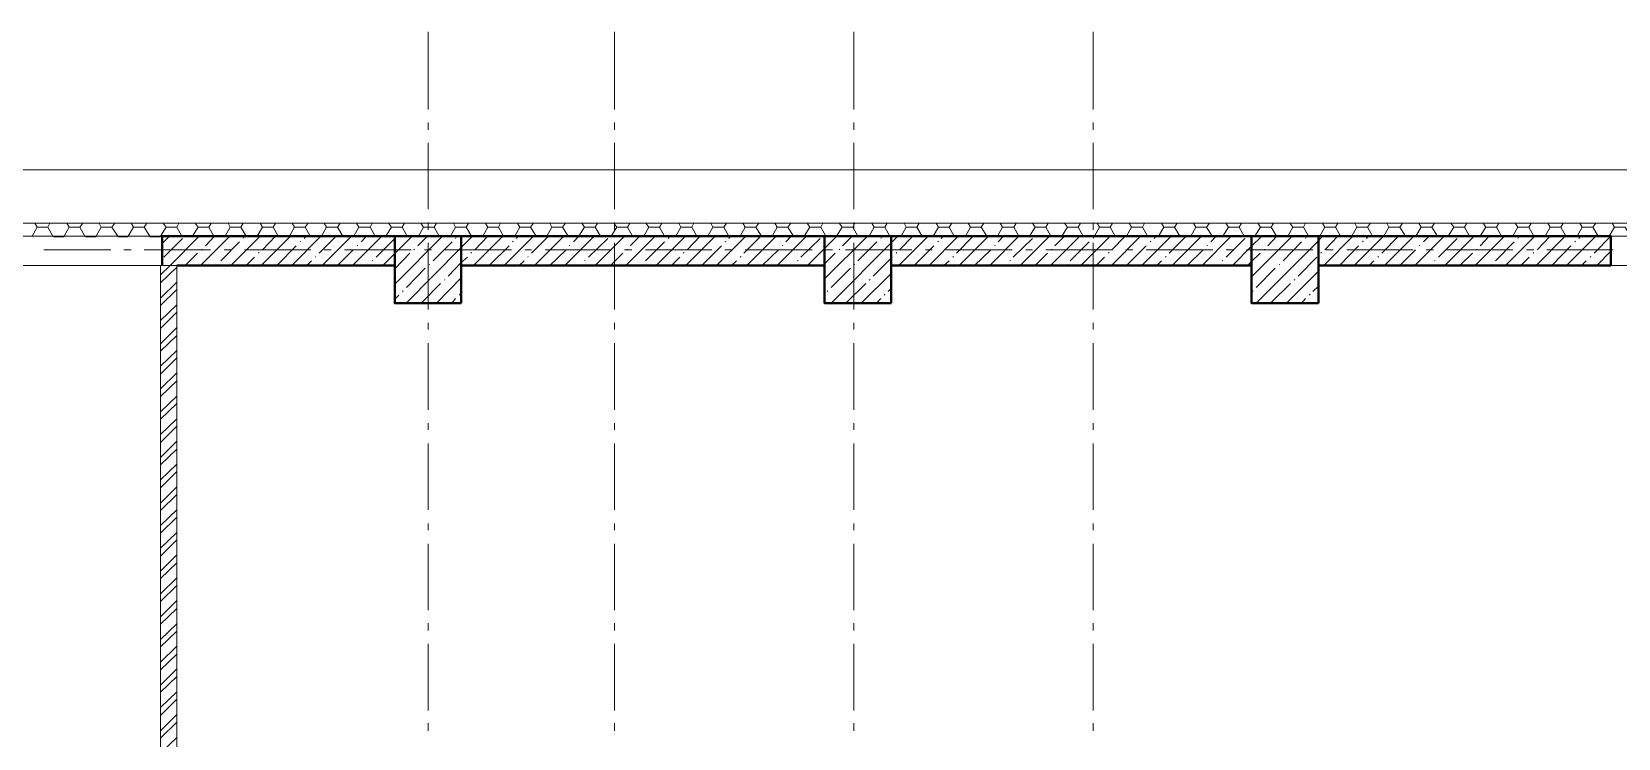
# Model space of a CAD drawing. Header units: millimetres. Extents: x -249154 to 415037, y -45458 to 354837.
# Drawn here: x -162501 to -150570, y 24855 to 30170 of the extents above; entities that cross this region are included whole.
import ezdxf

# ---------------------------------------------------------------- set-up
doc = ezdxf.new("R2010")
doc.units = ezdxf.units.MM

msp = doc.modelspace()

# ---------------------------------------------------------------- linework, layer by layer
at = {"lineweight": 9}
for points in [[(-159521, 29585), (-159521, 30170)], [(-158119, 29585), (-158119, 30170)], [(-156318, 29585), (-156318, 30170)], [(-154518, 29585), (-154518, 30170)], [(-159521, 29433), (-159521, 29488)], [(-158119, 29433), (-158119, 29488)], [(-156318, 29433), (-156318, 29488)], [(-154518, 29433), (-154518, 29488)], [(-159521, 28835), (-159521, 29335)], [(-158119, 28835), (-158119, 29335)], [(-156318, 28835), (-156318, 29335)], [(-154518, 28835), (-154518, 29335)], [(-145367, 28729), (-145367, 29132), (-188438, 29132), (-188438, 25650), (-191561, 25650), (-191561, 25247)], [(-230289, 28729), (-216356, 28729), (-230289, 28729), (-230289, 28632), (-216356, 28632), (-196496, 28632), (-196496, 25150), (-187938, 25150), (-187938, 25247), (-187938, 28632), (-145101, 28632), (-145101, 25209)], [(-162499, 28632), (-162461, 28700)], [(-162478, 28729), (-162461, 28700), (-162381, 28700), (-162343, 28632)], [(-162381, 28700), (-162364, 28729)], [(-162258, 28632), (-162220, 28700)], [(-162237, 28729), (-162220, 28700), (-162139, 28700), (-162101, 28632)], [(-162139, 28700), (-162118, 28729)], [(-162016, 28632), (-161978, 28700)], [(-161995, 28729), (-161978, 28700), (-161898, 28700), (-161855, 28632)], [(-161898, 28700), (-161877, 28729)], [(-161775, 28632), (-161737, 28700)], [(-161754, 28729), (-161737, 28700), (-161656, 28700), (-161614, 28632)], [(-161656, 28700), (-161635, 28729)], [(-161533, 28632), (-161491, 28700)], [(-161512, 28729), (-161491, 28700), (-161411, 28700), (-161372, 28632)], [(-161411, 28700), (-161394, 28729)], [(-161292, 28632), (-161250, 28700)], [(-161271, 28729), (-161250, 28700), (-161169, 28700), (-161131, 28632)], [(-161169, 28700), (-161152, 28729)], [(-161046, 28632), (-161008, 28700)], [(-161025, 28729), (-161008, 28700), (-160928, 28700), (-160889, 28632)], [(-160928, 28700), (-160911, 28729)], [(-160805, 28632), (-160767, 28700)], [(-160784, 28729), (-160767, 28700), (-160686, 28700), (-160648, 28632)], [(-160686, 28700), (-160669, 28729)], [(-160563, 28632), (-160525, 28700)], [(-160542, 28729), (-160525, 28700), (-160445, 28700), (-160407, 28632)], [(-160445, 28700), (-160423, 28729)], [(-160322, 28632), (-160284, 28700)], [(-160301, 28729), (-160284, 28700), (-160203, 28700), (-160161, 28632)], [(-160203, 28700), (-160182, 28729)], [(-160080, 28632), (-160042, 28700)], [(-160059, 28729), (-160042, 28700), (-159957, 28700), (-159919, 28632)], [(-159957, 28700), (-159941, 28729)], [(-159839, 28632), (-159796, 28700)], [(-159818, 28729), (-159796, 28700), (-159716, 28700), (-159678, 28632)], [(-159716, 28700), (-159699, 28729)], [(-159593, 28632), (-159555, 28700)], [(-159576, 28729), (-159555, 28700), (-159475, 28700), (-159436, 28632)], [(-159521, 28679), (-159521, 28734)], [(-159475, 28700), (-159458, 28729)], [(-159352, 28632), (-159314, 28700)], [(-159330, 28729), (-159314, 28700), (-159233, 28700), (-159195, 28632)], [(-159233, 28700), (-159216, 28729)], [(-159110, 28632), (-159072, 28700)], [(-159089, 28729), (-159072, 28700), (-158992, 28700), (-158953, 28632)], [(-158992, 28700), (-158975, 28729)], [(-158869, 28632), (-158831, 28700)], [(-158848, 28729), (-158831, 28700), (-158750, 28700), (-158708, 28632)], [(-158750, 28700), (-158729, 28729)], [(-158627, 28632), (-158589, 28700)], [(-158606, 28729), (-158589, 28700), (-158509, 28700), (-158466, 28632)], [(-158509, 28700), (-158487, 28729)], [(-158386, 28632), (-158343, 28700)], [(-158365, 28729), (-158343, 28700), (-158263, 28700), (-158225, 28632)], [(-158263, 28700), (-158246, 28729)], [(-158144, 28632), (-158102, 28700)], [(-158123, 28729), (-158102, 28700), (-158021, 28700), (-157983, 28632)], [(-158119, 28679), (-158119, 28734)], [(-158021, 28700), (-158004, 28729)], [(-157899, 28632), (-157860, 28700)], [(-157882, 28729), (-157860, 28700), (-157780, 28700), (-157742, 28632)], [(-157780, 28700), (-157763, 28729)], [(-157657, 28632), (-157619, 28700)], [(-157636, 28729), (-157619, 28700), (-157538, 28700), (-157500, 28632)], [(-157538, 28700), (-157522, 28729)], [(-157416, 28632), (-157378, 28700)], [(-157394, 28729), (-157378, 28700), (-157297, 28700), (-157259, 28632)], [(-157297, 28700), (-157276, 28729)], [(-157174, 28632), (-157136, 28700)], [(-157153, 28729), (-157136, 28700), (-157056, 28700), (-157013, 28632)], [(-157056, 28700), (-157034, 28729)], [(-156933, 28632), (-156895, 28700)], [(-156912, 28729), (-156895, 28700), (-156814, 28700), (-156772, 28632)], [(-156814, 28700), (-156793, 28729)], [(-156691, 28632), (-156649, 28700)], [(-156670, 28729), (-156649, 28700), (-156568, 28700), (-156530, 28632)], [(-156568, 28700), (-156551, 28729)], [(-156450, 28632), (-156407, 28700)], [(-156429, 28729), (-156407, 28700), (-156327, 28700), (-156289, 28632)], [(-156327, 28700), (-156310, 28729)], [(-156318, 28679), (-156318, 28734)], [(-156204, 28632), (-156166, 28700)], [(-156183, 28729), (-156166, 28700), (-156085, 28700), (-156047, 28632)], [(-156085, 28700), (-156068, 28729)], [(-155963, 28632), (-155924, 28700)], [(-155941, 28729), (-155924, 28700), (-155844, 28700), (-155806, 28632)], [(-155844, 28700), (-155827, 28729)], [(-155721, 28632), (-155683, 28700)], [(-155700, 28729), (-155683, 28700), (-155602, 28700), (-155564, 28632)], [(-155602, 28700), (-155581, 28729)], [(-155480, 28632), (-155442, 28700)], [(-155458, 28729), (-155442, 28700), (-155361, 28700), (-155319, 28632)], [(-155361, 28700), (-155340, 28729)], [(-155238, 28632), (-155200, 28700)], [(-155217, 28729), (-155200, 28700), (-155115, 28700), (-155077, 28632)], [(-155115, 28700), (-155098, 28729)], [(-154997, 28632), (-154954, 28700)], [(-154976, 28729), (-154954, 28700), (-154874, 28700), (-154836, 28632)], [(-154874, 28700), (-154857, 28729)], [(-154755, 28632), (-154713, 28700)], [(-154734, 28729), (-154713, 28700), (-154632, 28700), (-154594, 28632)], [(-154632, 28700), (-154615, 28729)], [(-154518, 28679), (-154518, 28734)], [(-154510, 28632), (-154471, 28700)], [(-154488, 28729), (-154471, 28700), (-154391, 28700), (-154353, 28632)], [(-154391, 28700), (-154374, 28729)], [(-154268, 28632), (-154230, 28700)], [(-154247, 28729), (-154230, 28700), (-154149, 28700), (-154111, 28632)], [(-154149, 28700), (-154132, 28729)], [(-154027, 28632), (-153988, 28700)], [(-154005, 28729), (-153988, 28700), (-153908, 28700), (-153866, 28632)], [(-153908, 28700), (-153887, 28729)], [(-153785, 28632), (-153747, 28700)], [(-153764, 28729), (-153747, 28700), (-153666, 28700), (-153624, 28632)], [(-153666, 28700), (-153645, 28729)], [(-153544, 28632), (-153501, 28700)], [(-153522, 28729), (-153501, 28700), (-153421, 28700), (-153383, 28632)], [(-153421, 28700), (-153404, 28729)], [(-153302, 28632), (-153260, 28700)], [(-153281, 28729), (-153260, 28700), (-153179, 28700), (-153141, 28632)], [(-153179, 28700), (-153162, 28729)], [(-153056, 28632), (-153018, 28700)], [(-153040, 28729), (-153018, 28700), (-152938, 28700), (-152900, 28632)], [(-152938, 28700), (-152921, 28729)], [(-152815, 28632), (-152777, 28700)], [(-152794, 28729), (-152777, 28700), (-152696, 28700), (-152658, 28632)], [(-152696, 28700), (-152679, 28729)], [(-152574, 28632), (-152535, 28700)], [(-152552, 28729), (-152535, 28700), (-152455, 28700), (-152417, 28632)], [(-152455, 28700), (-152434, 28729)], [(-152332, 28632), (-152294, 28700)], [(-152311, 28729), (-152294, 28700), (-152213, 28700), (-152171, 28632)], [(-152213, 28700), (-152192, 28729)], [(-152091, 28632), (-152052, 28700)], [(-152069, 28729), (-152052, 28700), (-151972, 28700), (-151930, 28632)], [(-151972, 28700), (-151951, 28729)], [(-151849, 28632), (-151807, 28700)], [(-151828, 28729), (-151807, 28700), (-151726, 28700), (-151688, 28632)], [(-151726, 28700), (-151709, 28729)], [(-151608, 28632), (-151565, 28700)], [(-151586, 28729), (-151565, 28700), (-151485, 28700), (-151447, 28632)], [(-151485, 28700), (-151468, 28729)], [(-151362, 28632), (-151324, 28700)], [(-151345, 28729), (-151324, 28700), (-151243, 28700), (-151205, 28632)], [(-151243, 28700), (-151226, 28729)], [(-151120, 28632), (-151082, 28700)], [(-151099, 28729), (-151082, 28700), (-151002, 28700), (-150964, 28632)], [(-151002, 28700), (-150985, 28729)], [(-150879, 28632), (-150841, 28700)], [(-150858, 28729), (-150841, 28700), (-150760, 28700), (-150722, 28632)], [(-150760, 28700), (-150739, 28729)], [(-150637, 28632), (-150599, 28700)], [(-150616, 28729), (-150599, 28700), (-150519, 28700), (-150477, 28632)], [(-162410, 28530), (-161906, 28530)], [(-162338, 28628), (-162258, 28628)], [(-162097, 28628), (-162016, 28628)], [(-161855, 28628), (-161775, 28628)], [(-161809, 28530), (-161754, 28530)], [(-161656, 28530), (-161156, 28530)], [(-161614, 28628), (-161533, 28628)], [(-161521, 28577), (-161466, 28632)], [(-161508, 28475), (-161368, 28615)], [(-161461, 28412), (-161241, 28632)], [(-161372, 28628), (-161292, 28628)], [(-161233, 28412), (-161012, 28632)], [(-161224, 28530), (-161220, 28535)], [(-161194, 28560), (-161127, 28632)], [(-161131, 28628), (-161050, 28628)], [(-161080, 28446), (-160940, 28590)], [(-161055, 28530), (-161000, 28530)], [(-161004, 28412), (-160784, 28632)], [(-160911, 28615), (-160906, 28624)], [(-160902, 28530), (-160402, 28530)], [(-160889, 28628), (-160805, 28628)], [(-160775, 28412), (-160555, 28632)], [(-160767, 28530), (-160669, 28632)], [(-160652, 28416), (-160512, 28560)], [(-160644, 28628), (-160563, 28628)], [(-160546, 28412), (-160326, 28632)], [(-160483, 28590), (-160479, 28594)], [(-160453, 28615), (-160440, 28632)], [(-160402, 28628), (-160322, 28628)], [(-160339, 28505), (-160212, 28632)], [(-160318, 28412), (-160097, 28632)], [(-160301, 28530), (-160250, 28530)], [(-160203, 28412), (-160085, 28530)], [(-160161, 28628), (-160080, 28628)], [(-160148, 28530), (-159648, 28530)], [(-160089, 28412), (-159868, 28632)], [(-160055, 28560), (-160051, 28564)], [(-160025, 28590), (-159983, 28632)], [(-159919, 28628), (-159839, 28628)], [(-159911, 28475), (-159771, 28615), (-159767, 28615)], [(-159860, 28412), (-159771, 28501), (-159640, 28632)], [(-159771, 28272), (-159411, 28632)], [(-159686, 28128), (-159271, 28547), (-159186, 28632)], [(-159678, 28628), (-159597, 28628)], [(-159627, 28530), (-159623, 28535)], [(-159597, 28560), (-159525, 28632)], [(-159547, 28530), (-159496, 28530)], [(-159521, 28081), (-159521, 28581)], [(-159483, 28446), (-159339, 28590)], [(-159436, 28628), (-159356, 28628)], [(-159394, 28530), (-158894, 28530)], [(-159314, 28615), (-159309, 28624)], [(-159191, 28628), (-159110, 28628)], [(-159178, 28412), (-158958, 28632)], [(-159169, 28530), (-159072, 28632)], [(-159055, 28416), (-158911, 28560)], [(-158949, 28412), (-158729, 28632)], [(-158949, 28628), (-158869, 28628)], [(-158886, 28590), (-158881, 28594)], [(-158856, 28615), (-158843, 28632)], [(-158792, 28530), (-158742, 28530)], [(-158742, 28505), (-158615, 28632)], [(-158720, 28412), (-158500, 28632)], [(-158708, 28628), (-158627, 28628)], [(-158640, 28530), (-158140, 28530)], [(-158606, 28412), (-158483, 28530)], [(-158492, 28412), (-158271, 28632)], [(-158466, 28628), (-158386, 28628)], [(-158458, 28560), (-158454, 28564)], [(-158428, 28590), (-158386, 28632)], [(-158314, 28475), (-158170, 28615)], [(-158263, 28412), (-158043, 28632)], [(-158225, 28628), (-158144, 28628)], [(-158119, 28081), (-158119, 28581)], [(-158043, 28530), (-157988, 28530)], [(-158034, 28412), (-157814, 28632)], [(-158030, 28530), (-158021, 28535)], [(-158000, 28560), (-157928, 28632)], [(-157983, 28628), (-157903, 28628)], [(-157886, 28446), (-157742, 28590)], [(-157886, 28530), (-157386, 28530)], [(-157805, 28412), (-157585, 28632)], [(-157742, 28628), (-157661, 28628)], [(-157716, 28615), (-157708, 28624)], [(-157581, 28412), (-157361, 28632)], [(-157572, 28530), (-157475, 28632)], [(-157496, 28628), (-157416, 28628)], [(-157458, 28416), (-157314, 28560)], [(-157352, 28412), (-157132, 28632)], [(-157289, 28590), (-157280, 28594)], [(-157289, 28530), (-157233, 28530)], [(-157259, 28615), (-157246, 28632)], [(-157255, 28628), (-157174, 28628)], [(-157145, 28505), (-157017, 28632)], [(-157136, 28530), (-156632, 28530)], [(-157123, 28412), (-156903, 28632)], [(-157013, 28628), (-156933, 28628)], [(-157009, 28412), (-156886, 28530)], [(-156895, 28412), (-156674, 28632)], [(-156856, 28560), (-156852, 28564)], [(-156831, 28590), (-156789, 28632)], [(-156772, 28628), (-156691, 28628)], [(-156717, 28475), (-156573, 28615)], [(-156666, 28412), (-156539, 28539), (-156446, 28632)], [(-156539, 28310), (-156217, 28632)], [(-156534, 28530), (-156479, 28530)], [(-156530, 28628), (-156450, 28628)], [(-156488, 28128), (-156039, 28581), (-155988, 28632)], [(-156429, 28530), (-156424, 28535)], [(-156403, 28560), (-156331, 28632)], [(-156382, 28530), (-155882, 28530)], [(-156318, 28081), (-156318, 28581)], [(-156289, 28628), (-156208, 28628)], [(-156289, 28446), (-156145, 28590)], [(-156115, 28615), (-156111, 28624)], [(-156047, 28628), (-155967, 28628)], [(-155980, 28412), (-155759, 28632)], [(-155975, 28530), (-155874, 28632)], [(-155861, 28416), (-155717, 28560)], [(-155802, 28628), (-155721, 28628)], [(-155780, 28530), (-155730, 28530)], [(-155751, 28412), (-155535, 28632)], [(-155687, 28590), (-155683, 28594)], [(-155662, 28615), (-155645, 28632)], [(-155628, 28530), (-155128, 28530)], [(-155560, 28628), (-155480, 28628)], [(-155547, 28505), (-155420, 28632)], [(-155526, 28412), (-155306, 28632)], [(-155412, 28412), (-155289, 28530)], [(-155319, 28628), (-155238, 28628)], [(-155297, 28412), (-155077, 28632)], [(-155259, 28560), (-155255, 28564)], [(-155234, 28590), (-155192, 28632)], [(-155120, 28475), (-154976, 28615)], [(-155077, 28628), (-154997, 28628)], [(-155069, 28412), (-154848, 28632)], [(-155026, 28530), (-154976, 28530)], [(-154874, 28530), (-154374, 28530)], [(-154840, 28412), (-154620, 28632)], [(-154836, 28628), (-154755, 28628)], [(-154831, 28530), (-154827, 28535)], [(-154806, 28560), (-154734, 28632)], [(-154692, 28446), (-154548, 28590)], [(-154611, 28412), (-154391, 28632)], [(-154594, 28628), (-154514, 28628)], [(-154518, 28615), (-154514, 28624)], [(-154518, 28081), (-154518, 28581)], [(-154382, 28412), (-154162, 28632)], [(-154378, 28530), (-154277, 28632)], [(-154353, 28628), (-154268, 28628)], [(-154272, 28530), (-154221, 28530)], [(-154264, 28416), (-154120, 28560)], [(-154154, 28412), (-153933, 28632)], [(-154120, 28530), (-153620, 28530)], [(-154107, 28628), (-154027, 28628)], [(-154090, 28590), (-154086, 28594)], [(-154060, 28615), (-154048, 28632)], [(-153946, 28505), (-153819, 28632)], [(-153925, 28412), (-153705, 28632)], [(-153866, 28628), (-153785, 28628)], [(-153811, 28412), (-153692, 28530)], [(-153700, 28412), (-153480, 28632)], [(-153662, 28560), (-153658, 28564)], [(-153633, 28590), (-153594, 28632)], [(-153624, 28628), (-153544, 28628)], [(-153518, 28475), (-153378, 28615)], [(-153518, 28530), (-153467, 28530)], [(-153472, 28412), (-153328, 28556), (-153251, 28632)], [(-153383, 28628), (-153302, 28628)], [(-153366, 28530), (-152866, 28530)], [(-153328, 28327), (-153023, 28632)], [(-153294, 28128), (-152823, 28598), (-152794, 28632)], [(-153234, 28530), (-153230, 28535)], [(-153205, 28560), (-153137, 28632)], [(-153141, 28628), (-153061, 28628)], [(-153090, 28446), (-152951, 28590)], [(-152921, 28615), (-152917, 28624)], [(-152900, 28628), (-152819, 28628)], [(-152785, 28412), (-152565, 28632)], [(-152777, 28530), (-152679, 28632)], [(-152768, 28530), (-152713, 28530)], [(-152662, 28416), (-152523, 28560)], [(-152654, 28628), (-152574, 28628)], [(-152612, 28530), (-152112, 28530)], [(-152557, 28412), (-152336, 28632)], [(-152493, 28590), (-152489, 28594)], [(-152463, 28615), (-152451, 28632)], [(-152413, 28628), (-152332, 28628)], [(-152349, 28505), (-152222, 28632)], [(-152328, 28412), (-152108, 28632)], [(-152213, 28412), (-152095, 28530)], [(-152171, 28628), (-152091, 28628)], [(-152099, 28412), (-151879, 28632)], [(-152065, 28560), (-152061, 28564)], [(-152035, 28590), (-151993, 28632)], [(-152014, 28530), (-151959, 28530)], [(-151930, 28628), (-151849, 28628)], [(-151921, 28475), (-151781, 28615)], [(-151875, 28412), (-151654, 28632)], [(-151862, 28530), (-151362, 28530)], [(-151688, 28628), (-151608, 28628)], [(-151646, 28412), (-151425, 28632)], [(-151637, 28530), (-151633, 28535)], [(-151608, 28560), (-151540, 28632)], [(-151493, 28446), (-151353, 28590)], [(-151447, 28628), (-151366, 28628)], [(-151417, 28412), (-151197, 28632)], [(-151324, 28615), (-151320, 28624)], [(-151260, 28530), (-151205, 28530)], [(-151205, 28628), (-151125, 28628)], [(-151188, 28412), (-150968, 28632)], [(-151180, 28530), (-151082, 28632)], [(-151108, 28530), (-150608, 28530)], [(-151065, 28416), (-150926, 28560)], [(-150959, 28412), (-150739, 28632)], [(-150959, 28628), (-150879, 28628)], [(-150896, 28590), (-150892, 28594)], [(-150866, 28615), (-150854, 28632)], [(-150752, 28505), (-150625, 28632)], [(-150731, 28412), (-150625, 28518)], [(-150718, 28628), (-150637, 28628)], [(-161533, 28340), (-161461, 28412)], [(-161533, 20498), (-161533, 28412), (-161521, 28412), (-161411, 28412), (-161411, 24349), (-159771, 24349), (-159771, 24226), (-161411, 24226), (-161411, 20498)], [(-161533, 28280), (-161411, 28399)], [(-161347, 28412), (-161254, 28505)], [(-161110, 28416), (-161105, 28420)], [(-160889, 28412), (-160826, 28475)], [(-160796, 28505), (-160792, 28509)], [(-160432, 28412), (-160398, 28446)], [(-160368, 28475), (-160364, 28479)], [(-159974, 28412), (-159970, 28416)], [(-159941, 28446), (-159936, 28450)], [(-159771, 28386), (-159657, 28505)], [(-159513, 28416), (-159508, 28420)], [(-159369, 28331), (-159271, 28433), (-159225, 28475)], [(-159199, 28505), (-159195, 28509)], [(-158835, 28412), (-158797, 28446)], [(-158771, 28475), (-158767, 28479)], [(-158377, 28412), (-158369, 28416)], [(-158343, 28446), (-158339, 28450)], [(-158149, 28412), (-158055, 28505)], [(-157916, 28416), (-157911, 28420)], [(-157691, 28412), (-157627, 28475)], [(-157602, 28505), (-157594, 28509)], [(-157238, 28412), (-157200, 28446)], [(-157174, 28475), (-157166, 28479)], [(-156780, 28412), (-156772, 28416)], [(-156746, 28446), (-156738, 28450)], [(-156551, 28412), (-156539, 28424), (-156458, 28505)], [(-156318, 28416), (-156310, 28420)], [(-156174, 28331), (-156039, 28467), (-156030, 28475)], [(-156001, 28505), (-155996, 28509)], [(-155641, 28412), (-155602, 28446)], [(-155573, 28475), (-155569, 28479)], [(-155183, 28412), (-155175, 28416)], [(-155145, 28446), (-155141, 28450)], [(-154954, 28412), (-154861, 28505)], [(-154717, 28416), (-154713, 28420)], [(-154497, 28412), (-154433, 28475)], [(-154404, 28505), (-154399, 28509)], [(-154039, 28412), (-154005, 28446)], [(-153976, 28475), (-153971, 28479)], [(-153586, 28412), (-153578, 28416)], [(-153548, 28446), (-153544, 28450)], [(-153357, 28412), (-153328, 28441), (-153264, 28505)], [(-153120, 28416), (-153116, 28420)], [(-152976, 28331), (-152836, 28475)], [(-152807, 28505), (-152802, 28509)], [(-152442, 28412), (-152408, 28446)], [(-152379, 28475), (-152374, 28479)], [(-151985, 28412), (-151980, 28416)], [(-151951, 28446), (-151947, 28450)], [(-151760, 28412), (-151667, 28505)], [(-151523, 28416), (-151519, 28420)], [(-151303, 28412), (-151239, 28475)], [(-151209, 28505), (-151205, 28509)], [(-150845, 28412), (-150811, 28446)], [(-150782, 28475), (-150777, 28479)], [(-161533, 28166), (-161411, 28285)], [(-159682, 28246), (-159542, 28391)], [(-159458, 28128), (-159271, 28319)], [(-159398, 28302), (-159394, 28306)], [(-156488, 28246), (-156344, 28391)], [(-156263, 28128), (-156039, 28352)], [(-156204, 28302), (-156196, 28306)], [(-153294, 28246), (-153150, 28391)], [(-153065, 28128), (-152823, 28369)], [(-153006, 28302), (-153001, 28306)], [(-161533, 28111), (-161411, 28230)], [(-159771, 28158), (-159741, 28187)], [(-159712, 28217), (-159708, 28221)], [(-159568, 28132), (-159428, 28276)], [(-159343, 28128), (-159314, 28162)], [(-159284, 28187), (-159280, 28196)], [(-156518, 28217), (-156513, 28221)], [(-156374, 28132), (-156229, 28276)], [(-156149, 28128), (-156115, 28162)], [(-156090, 28187), (-156085, 28196)], [(-156060, 28217), (-156039, 28238)], [(-153319, 28217), (-153315, 28221)], [(-153179, 28132), (-153035, 28276)], [(-152951, 28128), (-152921, 28162)], [(-152891, 28187), (-152887, 28196)], [(-152866, 28217), (-152823, 28255)], [(-161533, 27997), (-161411, 28115)], [(-161533, 27937), (-161411, 28060)], [(-152836, 28128), (-152823, 28141)], [(-161533, 27823), (-161411, 27946)], [(-159521, 27929), (-159521, 27980)], [(-158119, 27929), (-158119, 27980)], [(-156318, 27929), (-156318, 27980)], [(-154518, 27929), (-154518, 27980)], [(-161533, 27768), (-161411, 27886)], [(-159521, 27327), (-159521, 27827)], [(-158119, 27327), (-158119, 27827)], [(-156318, 27327), (-156318, 27827)], [(-154518, 27327), (-154518, 27827)], [(-161533, 27653), (-161411, 27772)], [(-161533, 27594), (-161411, 27717)], [(-161533, 27484), (-161411, 27603)], [(-161533, 27425), (-161411, 27543)], [(-161533, 27310), (-161411, 27429)], [(-161533, 27255), (-161411, 27374)], [(-161533, 27141), (-161411, 27259)], [(-161533, 27081), (-161411, 27204)], [(-159521, 27175), (-159521, 27226)], [(-158119, 27175), (-158119, 27226)], [(-156318, 27175), (-156318, 27226)], [(-154518, 27175), (-154518, 27226)], [(-161533, 26967), (-161411, 27090)], [(-161533, 26912), (-161411, 27031)], [(-159521, 26573), (-159521, 27073)], [(-158119, 26573), (-158119, 27073)], [(-156318, 26573), (-156318, 27073)], [(-154518, 26573), (-154518, 27073)], [(-161533, 26798), (-161411, 26916)], [(-161533, 26738), (-161411, 26861)], [(-161533, 26624), (-161411, 26747)], [(-161533, 26569), (-161411, 26688)], [(-161533, 26455), (-161411, 26573)], [(-161533, 26399), (-161411, 26518)], [(-161533, 26285), (-161411, 26404)], [(-159521, 26421), (-159521, 26471)], [(-158119, 26421), (-158119, 26471)], [(-156318, 26421), (-156318, 26471)], [(-154518, 26421), (-154518, 26471)], [(-161533, 26226), (-161411, 26349)], [(-159521, 25819), (-159521, 26319)], [(-158119, 25819), (-158119, 26319)], [(-156318, 25819), (-156318, 26319)], [(-154518, 25819), (-154518, 26319)], [(-161533, 26111), (-161411, 26234)], [(-161533, 26056), (-161411, 26175)], [(-161533, 25942), (-161411, 26061)], [(-161533, 25883), (-161411, 26005)], [(-161533, 25768), (-161411, 25891)], [(-161533, 25713), (-161411, 25832)], [(-161533, 25599), (-161411, 25717)], [(-161533, 25544), (-161411, 25662)], [(-159521, 25667), (-159521, 25722)], [(-158119, 25667), (-158119, 25722)], [(-156318, 25667), (-156318, 25722)], [(-154518, 25667), (-154518, 25722)], [(-161533, 25429), (-161411, 25548)], [(-159521, 25065), (-159521, 25565)], [(-158119, 25065), (-158119, 25565)], [(-156318, 25065), (-156318, 25565)], [(-154518, 25065), (-154518, 25565)], [(-161533, 25370), (-161411, 25489)], [(-161533, 25256), (-161411, 25378)], [(-161533, 25201), (-161411, 25319)], [(-161533, 25086), (-161411, 25205)], [(-161533, 25027), (-161411, 25150)], [(-161533, 24912), (-161411, 25035)], [(-161533, 24857), (-161411, 24976)], [(-159521, 24912), (-159521, 24968)], [(-158119, 24912), (-158119, 24968)], [(-156318, 24912), (-156318, 24968)], [(-154518, 24912), (-154518, 24968)], [(-161533, 24743), (-161411, 24862)]]:
    msp.add_lwpolyline(points, dxfattribs=at)
for points in [[(-144999, 28729), (-144999, 25306), (-141008, 25306), (-141008, 28632), (-141008, 25311), (-144999, 25311), (-144999, 28729), (-145101, 28729), (-188040, 28729), (-188040, 28632), (-188040, 25247), (-188040, 28632), (-188040, 28729), (-145101, 28729)], [(-161521, 28632), (-161521, 28412), (-162724, 28412), (-162724, 28632)], [(-149422, 28632), (-149422, 28412), (-150625, 28412), (-150625, 28632)]]:
    msp.add_lwpolyline(points, close=True, dxfattribs=at)
at = {"lineweight": 40}
msp.add_lwpolyline([(-161411, 28412), (-159771, 28412), (-159771, 28632), (-161521, 28632), (-161521, 28412)], dxfattribs=at)
for points in [[(-159271, 28128), (-159271, 28632), (-159771, 28632), (-159771, 28128)], [(-159271, 28412), (-156539, 28412), (-156539, 28632), (-159271, 28632)], [(-156039, 28128), (-156039, 28632), (-156539, 28632), (-156539, 28128)], [(-156039, 28412), (-153328, 28412), (-153328, 28632), (-156039, 28632)], [(-152823, 28128), (-152823, 28632), (-153328, 28632), (-153328, 28128)], [(-152823, 28412), (-150625, 28412), (-150625, 28632), (-152823, 28632)]]:
    msp.add_lwpolyline(points, close=True, dxfattribs=at)

doc.saveas('drawing.dxf')
